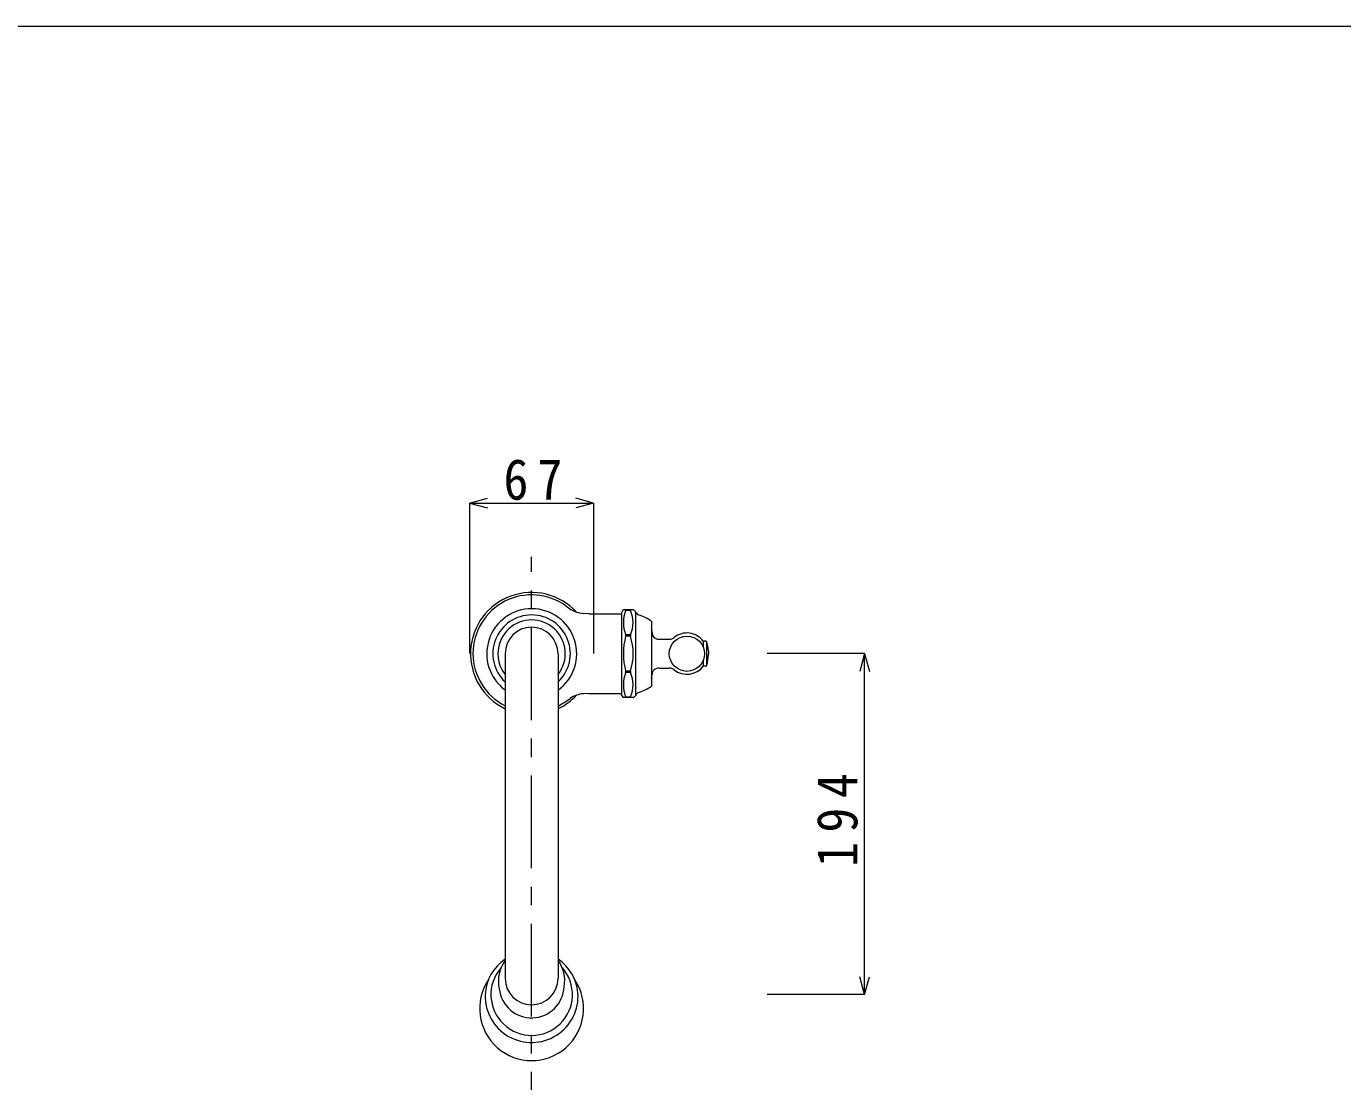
# Model space of a CAD drawing. Units: millimetres, scale not verified. Extents: x -1392 to 1350, y -947 to 991.
# Drawn here: x -747 to -36, y 421 to 991 of the extents above; entities that cross this region are included whole.
import ezdxf

# ---------------------------------------------------------------- set-up
doc = ezdxf.new("R2010")
doc.units = ezdxf.units.MM
doc.header["$LTSCALE"] = 10
doc.linetypes.add('CHAIN1', pattern=[8, 5, -1, 1, -1])
for name, color, linetype, lineweight in [('0-0_0', 7, 'Continuous', 5), ('0-1_DEFPOINTS', 7, 'CHAIN1', 5), ('0-2_躯体', 7, 'Continuous', 5), ('F-0_ﾚｲﾔ-240', 7, 'Continuous', 5)]:
    doc.layers.add(name, color=color, linetype=linetype, lineweight=lineweight)
doc.styles.add('ＭＳ ゴシック', font='')
doc.styles.get('ＭＳ ゴシック').set_extended_font_data('MS Gothic')

msp = doc.modelspace()

# ---------------------------------------------------------------- linework, layer by layer
at = {"layer": '0-0_0'}
for p, q in [((-423.51, 675.79), (-420.93, 675.75)), ((-443.3, 673.95), (-446.24, 674.02)), ((-443.3, 673.95), (-425.78, 673.95)), ((-425.78, 674.51), (-425.78, 630.22)), ((-418.12, 674.85), (-418.12, 629.88)), ((-409.53, 669.83), (-409.53, 634.89)), ((-420.93, 662.47), (-423.51, 662.49)), ((-420.93, 661.75), (-423.51, 661.75)), ((-420.93, 662.47), (-420.93, 661.75)), ((-405.27, 660.23), (-399.87, 660.23)), ((-381.51, 655.78), (-381.51, 659.05)), ((-380.15, 659.09), (-381.26, 659.09)), ((-379.85, 658.88), (-379.85, 645.85)), ((-488.57, 652.36), (-488.57, 476.98)), ((-460.01, 652.36), (-460.01, 476.98)), ((-381.51, 645.68), (-381.51, 648.86)), ((-420.93, 642.97), (-423.51, 642.95)), ((-420.93, 642.25), (-423.51, 642.24)), ((-420.93, 642.97), (-420.93, 642.25)), ((-405.27, 644.49), (-399.87, 644.49)), ((-380.15, 645.63), (-381.26, 645.63)), ((-443.3, 630.78), (-446.27, 630.7)), ((-443.3, 630.78), (-425.78, 630.78)), ((-425.74, 630.04), (-425.78, 630.22)), ((-424.7, 628.61), (-424.84, 628.81)), ((-419.45, 628.7), (-424.7, 628.61)), ((-420.93, 628.97), (-423.51, 628.93))]:
    msp.add_line(p, q, dxfattribs=at)
msp.add_lwpolyline([(-419.45, 676.02), (-422.25, 676.07), (-424.7, 676.11), (-424.84, 675.91)], dxfattribs=at)
msp.add_circle((-390.4, 652.36), 9.54, dxfattribs=at)
for centre, radius, start, end in [((-474.27, 652.38), 33.02, 42.81898, 244.32279), ((-474.28, 652.46), 31.66, 54.19177, 243.15802), ((-474.21, 652.35), 24.28, 305.80047, 233.73533), ((-443.06, 693.39), 19.84, 230.24769, 249.20166), ((-417.28, 670.5), 9.39, 145.50691, 154.77943), ((-424.85, 675.69), 0.225, 87.9313, 142.62214), ((-405.43, 669.14), 19.26, 159.79497, 200.20503), ((-435.11, 669.11), 15.66, 334.92032, 25.07968), ((-419.52, 674.89), 1.13, 39.85711, 86.1749), ((-428.5, 668.19), 12.33, 32.6646, 37.03223), ((-474.29, 652.36), 20.92, 313.17463, 226.76088), ((-474.29, 652.36), 18.19, 322.04951, 217.95384), ((-443.51, 696.36), 22.5, 253.1216, 263.02947), ((-415.19, 676.36), 3.3, 207.2946, 257.01218), ((-422.64, 652.36), 21.84, 53.1301, 72.10386), ((-474.29, 652.36), 14.28, 0, 180), ((-386.96, 652.36), 37.74, 165.56273, 194.43727), ((-425.06, 662.13), 1.6, 346.99879, 13.00121), ((-449.99, 652.36), 30.55, 342.0966, 17.9034), ((-412.73, 664.8), 3.34, 358.55987, 15.97499), ((-396.05, 665.63), 13.38, 183.92826, 193.97266), ((-405.77, 663.7), 3.5, 201.73563, 278.29421), ((-399.57, 663.45), 3.23, 264.75137, 313.68725), ((-390.4, 652.36), 11.17, 37.63945, 128.4346), ((-381.77, 659.05), 0.254, 0, 37.74924), ((-381.26, 658.84), 0.254, 90, 180), ((-380.15, 658.77), 0.317, 18.70133, 90), ((-399.09, 652.36), 20.32, 4.51179, 18.70133), ((-397.39, 651.94), 18.57, 340.85, 0.52851), ((-327.17, 653.5), 51.68, 179.49406, 181.54383), ((-405.43, 635.58), 19.26, 159.79515, 200.20485), ((-425.21, 642.59), 1.74, 348.08412, 11.91584), ((-435.27, 635.61), 15.81, 335.16695, 24.83299), ((-1300.36, 727.48), 895.25, 354.34236, 354.44384), ((-405.79, 641), 3.53, 81.5232, 183.26108), ((-399.59, 641.21), 3.29, 46.58686, 94.82732), ((-390.42, 652.56), 11.31, 232.26768, 321.53821), ((-381.77, 645.68), 0.254, 322.25076, 360), ((-381.26, 645.89), 0.254, 180, 270), ((-380.15, 645.95), 0.317, 270, 341.29867), ((-422.64, 652.36), 21.84, 287.89614, 306.8699), ((-409.97, 639.22), 0.506, 329.93305, 359.65609), ((-474.27, 652.38), 33.02, 295.5878, 317.01532), ((-490.9, 679.8), 63.73, 299.03669, 305.9802), ((-447.37, 620.08), 10.16, 105.63476, 126.78132), ((-445.95, 619.88), 10.82, 91.7113, 112.62979), ((-400.34, 645.4), 29.68, 211.17813, 213.77365), ((-424.85, 629.04), 0.225, 217.37845, 272.06866), ((-419.52, 629.83), 1.13, 273.8326, 320.14595), ((-399.14, 616.51), 23.23, 142.68799, 147.16972), ((-415.33, 628.63), 3, 101.45136, 139.67456), ((-474.81, 467.03), 24.59, 124.02359, 177.43454), ((-473.71, 475.66), 18.53, 143.3484, 193.17004), ((-474.14, 476), 17.74, 348.77256, 37.18851), ((-473.84, 466.95), 24.7, 5.4246, 55.93864), ((-474.29, 460.67), 28.05, 146.19619, 33.80344), ((-474.25, 468.24), 22.01, 139.19018, 41.47239), ((-474.29, 477.04), 14.28, 180.23691, 359.76309), ((-474.29, 467.49), 25.1, 178.53247, 4.09902), ((-474.28, 473.23), 17.56, 185.87727, 357.7463)]:
    msp.add_arc(centre, radius, start, end, dxfattribs=at)
at = {"layer": '0-1_DEFPOINTS'}
msp.add_line((-474.29, 376.51), (-474.29, 704.66), dxfattribs=at)
at = {"layer": '0-2_躯体'}
for p, q in [((-507.79, 733.68), (-498.13, 736.27)), ((-507.79, 733.68), (-440.79, 733.68)), ((-507.79, 733.68), (-498.13, 731.09)), ((-507.79, 733.68), (-507.79, 652.46)), ((-440.79, 733.68), (-450.45, 736.27)), ((-440.79, 733.68), (-450.45, 731.09)), ((-440.79, 733.68), (-440.79, 652.46)), ((-294.46, 652.46), (-347.15, 652.46)), ((-294.46, 652.46), (-297.05, 642.8)), ((-294.46, 468.23), (-294.46, 652.46)), ((-294.46, 652.46), (-291.87, 642.8)), ((-294.46, 468.23), (-297.05, 477.89)), ((-294.46, 468.23), (-291.87, 477.89)), ((-294.46, 468.23), (-347.15, 468.23))]:
    msp.add_line(p, q, dxfattribs=at)
at = {"layer": 'F-0_ﾚｲﾔ-240'}
msp.add_lwpolyline([(-1391.5, 991.14), (1350.16, 991.14), (1350.16, -947.41), (-1391.5, -947.41)], close=True, dxfattribs=at)

# ---------------------------------------------------------------- texts
at = {"layer": '0-2_躯体', "insert": (-489.47, 735.17), "char_height": 21.99, "attachment_point": 7, "style": 'ＭＳ ゴシック'}
msp.add_mtext('\\T1.36;\\W0.9;67', dxfattribs=at)
at = {"layer": '0-2_躯体', "insert": (-297.99, 537.15), "char_height": 21.99, "attachment_point": 7, "rotation": 90, "style": 'ＭＳ ゴシック'}
msp.add_mtext('\\T1.38;\\W0.9;194', dxfattribs=at)

doc.saveas('drawing.dxf')
